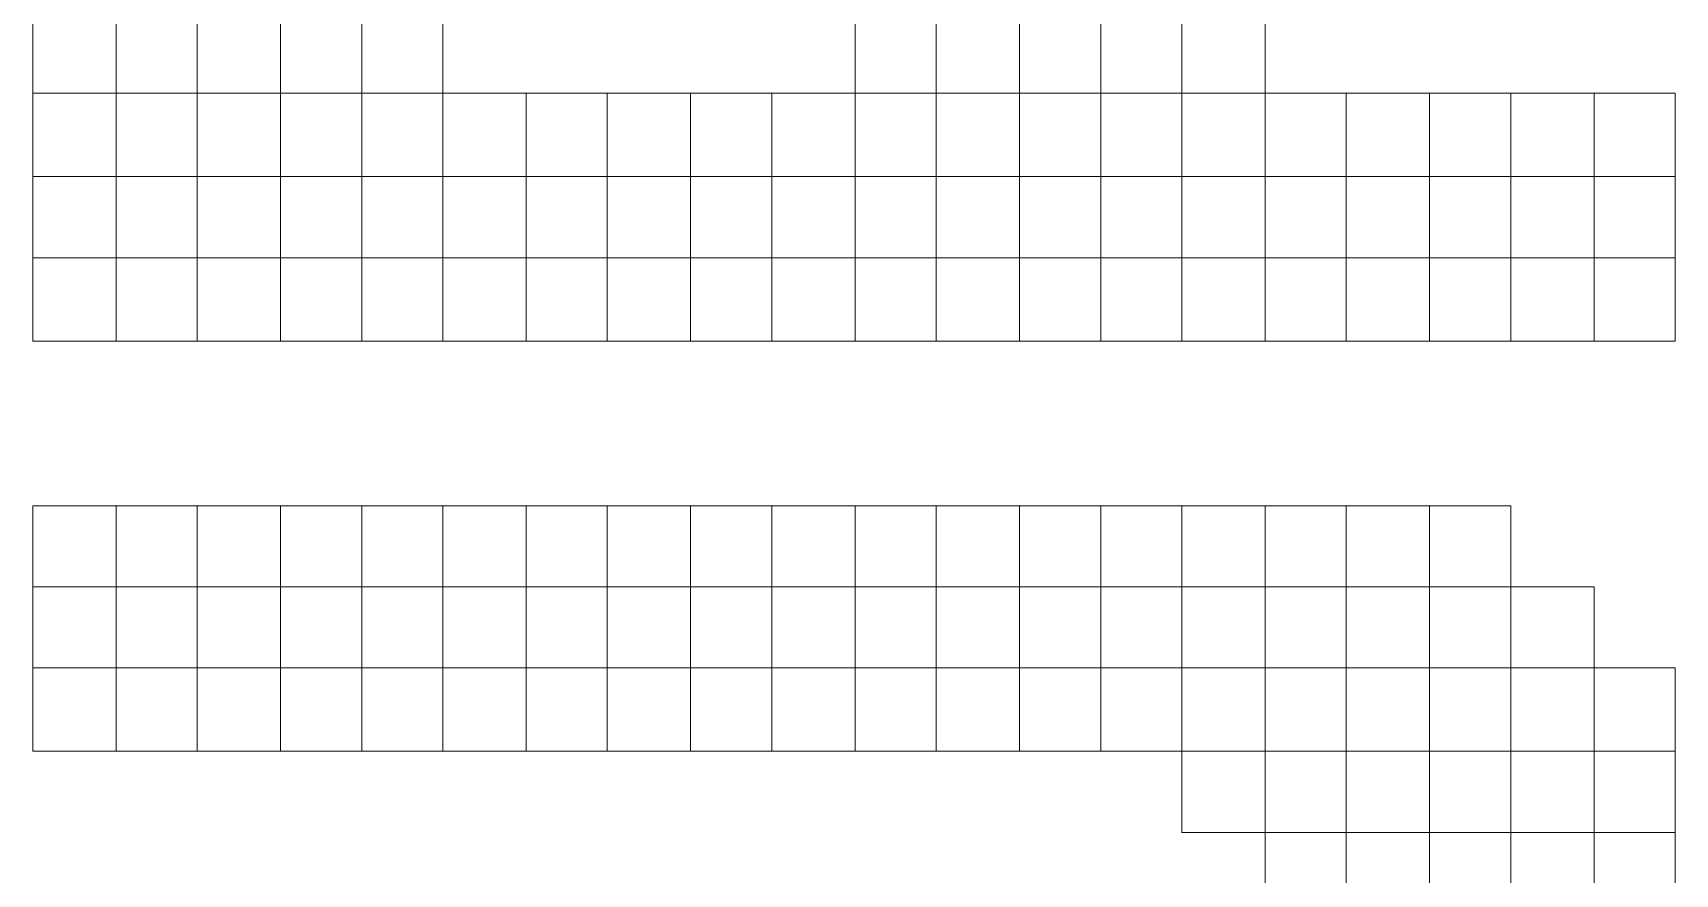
# Model space of a CAD drawing. Header units: millimetres. Extents: x -139 to 75, y -28 to 93.
# Drawn here: x -92.636 to -90.835, y 49.401 to 50.323 of the extents above; entities that cross this region are included whole.
import ezdxf

# ---------------------------------------------------------------- set-up
doc = ezdxf.new("R2010")
doc.units = ezdxf.units.MM
doc.header["$MEASUREMENT"] = 0
doc.layers.add('Layer 1', color=7, linetype='Continuous')

msp = doc.modelspace()

# ---------------------------------------------------------------- linework, layer by layer
at = {"layer": 'Layer 1', "color": 136, "lineweight": 0}
for points in [[(-92.6363, 50.257), (-92.6363, 50.257), (-92.6363, 50.3459), (-92.6363, 50.3459), (-92.6363, 50.3459), (-92.6363, 50.3459), (-92.5449, 50.3459), (-92.5449, 50.3459), (-92.5449, 50.3459), (-92.5449, 50.3459), (-92.5449, 50.257), (-92.5449, 50.257), (-92.5449, 50.257), (-92.5449, 50.257), (-92.6363, 50.257), (-92.6363, 50.257)], [(-92.5449, 50.257), (-92.5449, 50.257), (-92.5449, 50.3459), (-92.5449, 50.3459), (-92.5449, 50.3459), (-92.5449, 50.3459), (-92.456, 50.3459), (-92.456, 50.3459), (-92.456, 50.3459), (-92.456, 50.3459), (-92.456, 50.257), (-92.456, 50.257), (-92.456, 50.257), (-92.456, 50.257), (-92.5449, 50.257), (-92.5449, 50.257)], [(-92.456, 50.257), (-92.456, 50.257), (-92.456, 50.3459), (-92.456, 50.3459), (-92.456, 50.3459), (-92.456, 50.3459), (-92.3646, 50.3459), (-92.3646, 50.3459), (-92.3646, 50.3459), (-92.3646, 50.3459), (-92.3646, 50.257), (-92.3646, 50.257), (-92.3646, 50.257), (-92.3646, 50.257), (-92.456, 50.257), (-92.456, 50.257)], [(-92.3646, 50.257), (-92.3646, 50.257), (-92.3646, 50.3459), (-92.3646, 50.3459), (-92.3646, 50.3459), (-92.3646, 50.3459), (-92.2757, 50.3459), (-92.2757, 50.3459), (-92.2757, 50.3459), (-92.2757, 50.3459), (-92.2757, 50.257), (-92.2757, 50.257), (-92.2757, 50.257), (-92.2757, 50.257), (-92.3646, 50.257), (-92.3646, 50.257)], [(-92.2757, 50.257), (-92.2757, 50.257), (-92.2757, 50.3459), (-92.2757, 50.3459), (-92.2757, 50.3459), (-92.2757, 50.3459), (-92.1868, 50.3459), (-92.1868, 50.3459), (-92.1868, 50.3459), (-92.1868, 50.3459), (-92.1868, 50.257), (-92.1868, 50.257), (-92.1868, 50.257), (-92.1868, 50.257), (-92.2757, 50.257), (-92.2757, 50.257)], [(-91.7346, 50.257), (-91.7346, 50.257), (-91.7346, 50.3459), (-91.7346, 50.3459), (-91.7346, 50.3459), (-91.7346, 50.3459), (-91.6457, 50.3459), (-91.6457, 50.3459), (-91.6457, 50.3459), (-91.6457, 50.3459), (-91.6457, 50.257), (-91.6457, 50.257), (-91.6457, 50.257), (-91.6457, 50.257), (-91.7346, 50.257), (-91.7346, 50.257)], [(-91.6457, 50.257), (-91.6457, 50.257), (-91.6457, 50.3459), (-91.6457, 50.3459), (-91.6457, 50.3459), (-91.6457, 50.3459), (-91.5543, 50.3459), (-91.5543, 50.3459), (-91.5543, 50.3459), (-91.5543, 50.3459), (-91.5543, 50.257), (-91.5543, 50.257), (-91.5543, 50.257), (-91.5543, 50.257), (-91.6457, 50.257), (-91.6457, 50.257)], [(-91.5543, 50.257), (-91.5543, 50.257), (-91.5543, 50.3459), (-91.5543, 50.3459), (-91.5543, 50.3459), (-91.5543, 50.3459), (-91.4654, 50.3459), (-91.4654, 50.3459), (-91.4654, 50.3459), (-91.4654, 50.3459), (-91.4654, 50.257), (-91.4654, 50.257), (-91.4654, 50.257), (-91.4654, 50.257), (-91.5543, 50.257), (-91.5543, 50.257)], [(-91.4654, 50.257), (-91.4654, 50.257), (-91.4654, 50.3459), (-91.4654, 50.3459), (-91.4654, 50.3459), (-91.4654, 50.3459), (-91.3765, 50.3459), (-91.3765, 50.3459), (-91.3765, 50.3459), (-91.3765, 50.3459), (-91.3765, 50.257), (-91.3765, 50.257), (-91.3765, 50.257), (-91.3765, 50.257), (-91.4654, 50.257), (-91.4654, 50.257)], [(-91.3765, 50.257), (-91.3765, 50.257), (-91.3765, 50.3459), (-91.3765, 50.3459), (-91.3765, 50.3459), (-91.3765, 50.3459), (-91.2851, 50.3459), (-91.2851, 50.3459), (-91.2851, 50.3459), (-91.2851, 50.3459), (-91.2851, 50.257), (-91.2851, 50.257), (-91.2851, 50.257), (-91.2851, 50.257), (-91.3765, 50.257), (-91.3765, 50.257)], [(-92.6363, 50.1655), (-92.6363, 50.1655), (-92.6363, 50.257), (-92.6363, 50.257), (-92.6363, 50.257), (-92.6363, 50.257), (-92.5449, 50.257), (-92.5449, 50.257), (-92.5449, 50.257), (-92.5449, 50.257), (-92.5449, 50.1655), (-92.5449, 50.1655), (-92.5449, 50.1655), (-92.5449, 50.1655), (-92.6363, 50.1655), (-92.6363, 50.1655)], [(-92.5449, 50.1655), (-92.5449, 50.1655), (-92.5449, 50.257), (-92.5449, 50.257), (-92.5449, 50.257), (-92.5449, 50.257), (-92.456, 50.257), (-92.456, 50.257), (-92.456, 50.257), (-92.456, 50.257), (-92.456, 50.1655), (-92.456, 50.1655), (-92.456, 50.1655), (-92.456, 50.1655), (-92.5449, 50.1655), (-92.5449, 50.1655)], [(-92.456, 50.1655), (-92.456, 50.1655), (-92.456, 50.257), (-92.456, 50.257), (-92.456, 50.257), (-92.456, 50.257), (-92.3646, 50.257), (-92.3646, 50.257), (-92.3646, 50.257), (-92.3646, 50.257), (-92.3646, 50.1655), (-92.3646, 50.1655), (-92.3646, 50.1655), (-92.3646, 50.1655), (-92.456, 50.1655), (-92.456, 50.1655)], [(-92.3646, 50.1655), (-92.3646, 50.1655), (-92.3646, 50.257), (-92.3646, 50.257), (-92.3646, 50.257), (-92.3646, 50.257), (-92.2757, 50.257), (-92.2757, 50.257), (-92.2757, 50.257), (-92.2757, 50.257), (-92.2757, 50.1655), (-92.2757, 50.1655), (-92.2757, 50.1655), (-92.2757, 50.1655), (-92.3646, 50.1655), (-92.3646, 50.1655)], [(-92.2757, 50.1655), (-92.2757, 50.1655), (-92.2757, 50.257), (-92.2757, 50.257), (-92.2757, 50.257), (-92.2757, 50.257), (-92.1868, 50.257), (-92.1868, 50.257), (-92.1868, 50.257), (-92.1868, 50.257), (-92.1868, 50.1655), (-92.1868, 50.1655), (-92.1868, 50.1655), (-92.1868, 50.1655), (-92.2757, 50.1655), (-92.2757, 50.1655)], [(-92.1868, 50.1655), (-92.1868, 50.1655), (-92.1868, 50.257), (-92.1868, 50.257), (-92.1868, 50.257), (-92.1868, 50.257), (-92.0953, 50.257), (-92.0953, 50.257), (-92.0953, 50.257), (-92.0953, 50.257), (-92.0953, 50.1655), (-92.0953, 50.1655), (-92.0953, 50.1655), (-92.0953, 50.1655), (-92.1868, 50.1655), (-92.1868, 50.1655)], [(-92.0953, 50.1655), (-92.0953, 50.1655), (-92.0953, 50.257), (-92.0953, 50.257), (-92.0953, 50.257), (-92.0953, 50.257), (-92.0064, 50.257), (-92.0064, 50.257), (-92.0064, 50.257), (-92.0064, 50.257), (-92.0064, 50.1655), (-92.0064, 50.1655), (-92.0064, 50.1655), (-92.0064, 50.1655), (-92.0953, 50.1655), (-92.0953, 50.1655)], [(-92.0064, 50.1655), (-92.0064, 50.1655), (-92.0064, 50.257), (-92.0064, 50.257), (-92.0064, 50.257), (-92.0064, 50.257), (-91.915, 50.257), (-91.915, 50.257), (-91.915, 50.257), (-91.915, 50.257), (-91.915, 50.1655), (-91.915, 50.1655), (-91.915, 50.1655), (-91.915, 50.1655), (-92.0064, 50.1655), (-92.0064, 50.1655)], [(-91.915, 50.1655), (-91.915, 50.1655), (-91.915, 50.257), (-91.915, 50.257), (-91.915, 50.257), (-91.915, 50.257), (-91.8261, 50.257), (-91.8261, 50.257), (-91.8261, 50.257), (-91.8261, 50.257), (-91.8261, 50.1655), (-91.8261, 50.1655), (-91.8261, 50.1655), (-91.8261, 50.1655), (-91.915, 50.1655), (-91.915, 50.1655)], [(-91.8261, 50.1655), (-91.8261, 50.1655), (-91.8261, 50.257), (-91.8261, 50.257), (-91.8261, 50.257), (-91.8261, 50.257), (-91.7346, 50.257), (-91.7346, 50.257), (-91.7346, 50.257), (-91.7346, 50.257), (-91.7346, 50.1655), (-91.7346, 50.1655), (-91.7346, 50.1655), (-91.7346, 50.1655), (-91.8261, 50.1655), (-91.8261, 50.1655)], [(-91.7346, 50.1655), (-91.7346, 50.1655), (-91.7346, 50.257), (-91.7346, 50.257), (-91.7346, 50.257), (-91.7346, 50.257), (-91.6457, 50.257), (-91.6457, 50.257), (-91.6457, 50.257), (-91.6457, 50.257), (-91.6457, 50.1655), (-91.6457, 50.1655), (-91.6457, 50.1655), (-91.6457, 50.1655), (-91.7346, 50.1655), (-91.7346, 50.1655)], [(-91.6457, 50.1655), (-91.6457, 50.1655), (-91.6457, 50.257), (-91.6457, 50.257), (-91.6457, 50.257), (-91.6457, 50.257), (-91.5543, 50.257), (-91.5543, 50.257), (-91.5543, 50.257), (-91.5543, 50.257), (-91.5543, 50.1655), (-91.5543, 50.1655), (-91.5543, 50.1655), (-91.5543, 50.1655), (-91.6457, 50.1655), (-91.6457, 50.1655)], [(-91.5543, 50.1655), (-91.5543, 50.1655), (-91.5543, 50.257), (-91.5543, 50.257), (-91.5543, 50.257), (-91.5543, 50.257), (-91.4654, 50.257), (-91.4654, 50.257), (-91.4654, 50.257), (-91.4654, 50.257), (-91.4654, 50.1655), (-91.4654, 50.1655), (-91.4654, 50.1655), (-91.4654, 50.1655), (-91.5543, 50.1655), (-91.5543, 50.1655)], [(-91.4654, 50.1655), (-91.4654, 50.1655), (-91.4654, 50.257), (-91.4654, 50.257), (-91.4654, 50.257), (-91.4654, 50.257), (-91.3765, 50.257), (-91.3765, 50.257), (-91.3765, 50.257), (-91.3765, 50.257), (-91.3765, 50.1655), (-91.3765, 50.1655), (-91.3765, 50.1655), (-91.3765, 50.1655), (-91.4654, 50.1655), (-91.4654, 50.1655)], [(-91.3765, 50.1655), (-91.3765, 50.1655), (-91.3765, 50.257), (-91.3765, 50.257), (-91.3765, 50.257), (-91.3765, 50.257), (-91.2851, 50.257), (-91.2851, 50.257), (-91.2851, 50.257), (-91.2851, 50.257), (-91.2851, 50.1655), (-91.2851, 50.1655), (-91.2851, 50.1655), (-91.2851, 50.1655), (-91.3765, 50.1655), (-91.3765, 50.1655)], [(-91.2851, 50.1655), (-91.2851, 50.1655), (-91.2851, 50.257), (-91.2851, 50.257), (-91.2851, 50.257), (-91.2851, 50.257), (-91.1962, 50.257), (-91.1962, 50.257), (-91.1962, 50.257), (-91.1962, 50.257), (-91.1962, 50.1655), (-91.1962, 50.1655), (-91.1962, 50.1655), (-91.1962, 50.1655), (-91.2851, 50.1655), (-91.2851, 50.1655)], [(-91.1962, 50.1655), (-91.1962, 50.1655), (-91.1962, 50.257), (-91.1962, 50.257), (-91.1962, 50.257), (-91.1962, 50.257), (-91.1047, 50.257), (-91.1047, 50.257), (-91.1047, 50.257), (-91.1047, 50.257), (-91.1047, 50.1655), (-91.1047, 50.1655), (-91.1047, 50.1655), (-91.1047, 50.1655), (-91.1962, 50.1655), (-91.1962, 50.1655)], [(-91.1047, 50.1655), (-91.1047, 50.1655), (-91.1047, 50.257), (-91.1047, 50.257), (-91.1047, 50.257), (-91.1047, 50.257), (-91.0158, 50.257), (-91.0158, 50.257), (-91.0158, 50.257), (-91.0158, 50.257), (-91.0158, 50.1655), (-91.0158, 50.1655), (-91.0158, 50.1655), (-91.0158, 50.1655), (-91.1047, 50.1655), (-91.1047, 50.1655)], [(-91.0158, 50.1655), (-91.0158, 50.1655), (-91.0158, 50.257), (-91.0158, 50.257), (-91.0158, 50.257), (-91.0158, 50.257), (-90.9244, 50.257), (-90.9244, 50.257), (-90.9244, 50.257), (-90.9244, 50.257), (-90.9244, 50.1655), (-90.9244, 50.1655), (-90.9244, 50.1655), (-90.9244, 50.1655), (-91.0158, 50.1655), (-91.0158, 50.1655)], [(-90.9244, 50.1655), (-90.9244, 50.1655), (-90.9244, 50.257), (-90.9244, 50.257), (-90.9244, 50.257), (-90.9244, 50.257), (-90.8355, 50.257), (-90.8355, 50.257), (-90.8355, 50.257), (-90.8355, 50.257), (-90.8355, 50.1655), (-90.8355, 50.1655), (-90.8355, 50.1655), (-90.8355, 50.1655), (-90.9244, 50.1655), (-90.9244, 50.1655)], [(-92.6363, 50.0766), (-92.6363, 50.0766), (-92.6363, 50.1655), (-92.6363, 50.1655), (-92.6363, 50.1655), (-92.6363, 50.1655), (-92.5449, 50.1655), (-92.5449, 50.1655), (-92.5449, 50.1655), (-92.5449, 50.1655), (-92.5449, 50.0766), (-92.5449, 50.0766), (-92.5449, 50.0766), (-92.5449, 50.0766), (-92.6363, 50.0766), (-92.6363, 50.0766)], [(-92.5449, 50.0766), (-92.5449, 50.0766), (-92.5449, 50.1655), (-92.5449, 50.1655), (-92.5449, 50.1655), (-92.5449, 50.1655), (-92.456, 50.1655), (-92.456, 50.1655), (-92.456, 50.1655), (-92.456, 50.1655), (-92.456, 50.0766), (-92.456, 50.0766), (-92.456, 50.0766), (-92.456, 50.0766), (-92.5449, 50.0766), (-92.5449, 50.0766)], [(-92.456, 50.0766), (-92.456, 50.0766), (-92.456, 50.1655), (-92.456, 50.1655), (-92.456, 50.1655), (-92.456, 50.1655), (-92.3646, 50.1655), (-92.3646, 50.1655), (-92.3646, 50.1655), (-92.3646, 50.1655), (-92.3646, 50.0766), (-92.3646, 50.0766), (-92.3646, 50.0766), (-92.3646, 50.0766), (-92.456, 50.0766), (-92.456, 50.0766)], [(-92.3646, 50.0766), (-92.3646, 50.0766), (-92.3646, 50.1655), (-92.3646, 50.1655), (-92.3646, 50.1655), (-92.3646, 50.1655), (-92.2757, 50.1655), (-92.2757, 50.1655), (-92.2757, 50.1655), (-92.2757, 50.1655), (-92.2757, 50.0766), (-92.2757, 50.0766), (-92.2757, 50.0766), (-92.2757, 50.0766), (-92.3646, 50.0766), (-92.3646, 50.0766)], [(-92.2757, 50.0766), (-92.2757, 50.0766), (-92.2757, 50.1655), (-92.2757, 50.1655), (-92.2757, 50.1655), (-92.2757, 50.1655), (-92.1868, 50.1655), (-92.1868, 50.1655), (-92.1868, 50.1655), (-92.1868, 50.1655), (-92.1868, 50.0766), (-92.1868, 50.0766), (-92.1868, 50.0766), (-92.1868, 50.0766), (-92.2757, 50.0766), (-92.2757, 50.0766)], [(-92.1868, 50.0766), (-92.1868, 50.0766), (-92.1868, 50.1655), (-92.1868, 50.1655), (-92.1868, 50.1655), (-92.1868, 50.1655), (-92.0953, 50.1655), (-92.0953, 50.1655), (-92.0953, 50.1655), (-92.0953, 50.1655), (-92.0953, 50.0766), (-92.0953, 50.0766), (-92.0953, 50.0766), (-92.0953, 50.0766), (-92.1868, 50.0766), (-92.1868, 50.0766)], [(-92.0953, 50.0766), (-92.0953, 50.0766), (-92.0953, 50.1655), (-92.0953, 50.1655), (-92.0953, 50.1655), (-92.0953, 50.1655), (-92.0064, 50.1655), (-92.0064, 50.1655), (-92.0064, 50.1655), (-92.0064, 50.1655), (-92.0064, 50.0766), (-92.0064, 50.0766), (-92.0064, 50.0766), (-92.0064, 50.0766), (-92.0953, 50.0766), (-92.0953, 50.0766)], [(-92.0064, 50.0766), (-92.0064, 50.0766), (-92.0064, 50.1655), (-92.0064, 50.1655), (-92.0064, 50.1655), (-92.0064, 50.1655), (-91.915, 50.1655), (-91.915, 50.1655), (-91.915, 50.1655), (-91.915, 50.1655), (-91.915, 50.0766), (-91.915, 50.0766), (-91.915, 50.0766), (-91.915, 50.0766), (-92.0064, 50.0766), (-92.0064, 50.0766)], [(-91.915, 50.0766), (-91.915, 50.0766), (-91.915, 50.1655), (-91.915, 50.1655), (-91.915, 50.1655), (-91.915, 50.1655), (-91.8261, 50.1655), (-91.8261, 50.1655), (-91.8261, 50.1655), (-91.8261, 50.1655), (-91.8261, 50.0766), (-91.8261, 50.0766), (-91.8261, 50.0766), (-91.8261, 50.0766), (-91.915, 50.0766), (-91.915, 50.0766)], [(-91.8261, 50.0766), (-91.8261, 50.0766), (-91.8261, 50.1655), (-91.8261, 50.1655), (-91.8261, 50.1655), (-91.8261, 50.1655), (-91.7346, 50.1655), (-91.7346, 50.1655), (-91.7346, 50.1655), (-91.7346, 50.1655), (-91.7346, 50.0766), (-91.7346, 50.0766), (-91.7346, 50.0766), (-91.7346, 50.0766), (-91.8261, 50.0766), (-91.8261, 50.0766)], [(-91.7346, 50.0766), (-91.7346, 50.0766), (-91.7346, 50.1655), (-91.7346, 50.1655), (-91.7346, 50.1655), (-91.7346, 50.1655), (-91.6457, 50.1655), (-91.6457, 50.1655), (-91.6457, 50.1655), (-91.6457, 50.1655), (-91.6457, 50.0766), (-91.6457, 50.0766), (-91.6457, 50.0766), (-91.6457, 50.0766), (-91.7346, 50.0766), (-91.7346, 50.0766)], [(-91.6457, 50.0766), (-91.6457, 50.0766), (-91.6457, 50.1655), (-91.6457, 50.1655), (-91.6457, 50.1655), (-91.6457, 50.1655), (-91.5543, 50.1655), (-91.5543, 50.1655), (-91.5543, 50.1655), (-91.5543, 50.1655), (-91.5543, 50.0766), (-91.5543, 50.0766), (-91.5543, 50.0766), (-91.5543, 50.0766), (-91.6457, 50.0766), (-91.6457, 50.0766)], [(-91.5543, 50.0766), (-91.5543, 50.0766), (-91.5543, 50.1655), (-91.5543, 50.1655), (-91.5543, 50.1655), (-91.5543, 50.1655), (-91.4654, 50.1655), (-91.4654, 50.1655), (-91.4654, 50.1655), (-91.4654, 50.1655), (-91.4654, 50.0766), (-91.4654, 50.0766), (-91.4654, 50.0766), (-91.4654, 50.0766), (-91.5543, 50.0766), (-91.5543, 50.0766)], [(-91.4654, 50.0766), (-91.4654, 50.0766), (-91.4654, 50.1655), (-91.4654, 50.1655), (-91.4654, 50.1655), (-91.4654, 50.1655), (-91.3765, 50.1655), (-91.3765, 50.1655), (-91.3765, 50.1655), (-91.3765, 50.1655), (-91.3765, 50.0766), (-91.3765, 50.0766), (-91.3765, 50.0766), (-91.3765, 50.0766), (-91.4654, 50.0766), (-91.4654, 50.0766)], [(-91.3765, 50.0766), (-91.3765, 50.0766), (-91.3765, 50.1655), (-91.3765, 50.1655), (-91.3765, 50.1655), (-91.3765, 50.1655), (-91.2851, 50.1655), (-91.2851, 50.1655), (-91.2851, 50.1655), (-91.2851, 50.1655), (-91.2851, 50.0766), (-91.2851, 50.0766), (-91.2851, 50.0766), (-91.2851, 50.0766), (-91.3765, 50.0766), (-91.3765, 50.0766)], [(-91.2851, 50.0766), (-91.2851, 50.0766), (-91.2851, 50.1655), (-91.2851, 50.1655), (-91.2851, 50.1655), (-91.2851, 50.1655), (-91.1962, 50.1655), (-91.1962, 50.1655), (-91.1962, 50.1655), (-91.1962, 50.1655), (-91.1962, 50.0766), (-91.1962, 50.0766), (-91.1962, 50.0766), (-91.1962, 50.0766), (-91.2851, 50.0766), (-91.2851, 50.0766)], [(-91.1962, 50.0766), (-91.1962, 50.0766), (-91.1962, 50.1655), (-91.1962, 50.1655), (-91.1962, 50.1655), (-91.1962, 50.1655), (-91.1047, 50.1655), (-91.1047, 50.1655), (-91.1047, 50.1655), (-91.1047, 50.1655), (-91.1047, 50.0766), (-91.1047, 50.0766), (-91.1047, 50.0766), (-91.1047, 50.0766), (-91.1962, 50.0766), (-91.1962, 50.0766)], [(-91.1047, 50.0766), (-91.1047, 50.0766), (-91.1047, 50.1655), (-91.1047, 50.1655), (-91.1047, 50.1655), (-91.1047, 50.1655), (-91.0158, 50.1655), (-91.0158, 50.1655), (-91.0158, 50.1655), (-91.0158, 50.1655), (-91.0158, 50.0766), (-91.0158, 50.0766), (-91.0158, 50.0766), (-91.0158, 50.0766), (-91.1047, 50.0766), (-91.1047, 50.0766)], [(-91.0158, 50.0766), (-91.0158, 50.0766), (-91.0158, 50.1655), (-91.0158, 50.1655), (-91.0158, 50.1655), (-91.0158, 50.1655), (-90.9244, 50.1655), (-90.9244, 50.1655), (-90.9244, 50.1655), (-90.9244, 50.1655), (-90.9244, 50.0766), (-90.9244, 50.0766), (-90.9244, 50.0766), (-90.9244, 50.0766), (-91.0158, 50.0766), (-91.0158, 50.0766)], [(-90.9244, 50.0766), (-90.9244, 50.0766), (-90.9244, 50.1655), (-90.9244, 50.1655), (-90.9244, 50.1655), (-90.9244, 50.1655), (-90.8355, 50.1655), (-90.8355, 50.1655), (-90.8355, 50.1655), (-90.8355, 50.1655), (-90.8355, 50.0766), (-90.8355, 50.0766), (-90.8355, 50.0766), (-90.8355, 50.0766), (-90.9244, 50.0766), (-90.9244, 50.0766)], [(-92.6363, 49.9852), (-92.6363, 49.9852), (-92.6363, 50.0766), (-92.6363, 50.0766), (-92.6363, 50.0766), (-92.6363, 50.0766), (-92.5449, 50.0766), (-92.5449, 50.0766), (-92.5449, 50.0766), (-92.5449, 50.0766), (-92.5449, 49.9852), (-92.5449, 49.9852), (-92.5449, 49.9852), (-92.5449, 49.9852), (-92.6363, 49.9852), (-92.6363, 49.9852)], [(-92.5449, 49.9852), (-92.5449, 49.9852), (-92.5449, 50.0766), (-92.5449, 50.0766), (-92.5449, 50.0766), (-92.5449, 50.0766), (-92.456, 50.0766), (-92.456, 50.0766), (-92.456, 50.0766), (-92.456, 50.0766), (-92.456, 49.9852), (-92.456, 49.9852), (-92.456, 49.9852), (-92.456, 49.9852), (-92.5449, 49.9852), (-92.5449, 49.9852)], [(-92.456, 49.9852), (-92.456, 49.9852), (-92.456, 50.0766), (-92.456, 50.0766), (-92.456, 50.0766), (-92.456, 50.0766), (-92.3646, 50.0766), (-92.3646, 50.0766), (-92.3646, 50.0766), (-92.3646, 50.0766), (-92.3646, 49.9852), (-92.3646, 49.9852), (-92.3646, 49.9852), (-92.3646, 49.9852), (-92.456, 49.9852), (-92.456, 49.9852)], [(-92.3646, 49.9852), (-92.3646, 49.9852), (-92.3646, 50.0766), (-92.3646, 50.0766), (-92.3646, 50.0766), (-92.3646, 50.0766), (-92.2757, 50.0766), (-92.2757, 50.0766), (-92.2757, 50.0766), (-92.2757, 50.0766), (-92.2757, 49.9852), (-92.2757, 49.9852), (-92.2757, 49.9852), (-92.2757, 49.9852), (-92.3646, 49.9852), (-92.3646, 49.9852)], [(-92.2757, 49.9852), (-92.2757, 49.9852), (-92.2757, 50.0766), (-92.2757, 50.0766), (-92.2757, 50.0766), (-92.2757, 50.0766), (-92.1868, 50.0766), (-92.1868, 50.0766), (-92.1868, 50.0766), (-92.1868, 50.0766), (-92.1868, 49.9852), (-92.1868, 49.9852), (-92.1868, 49.9852), (-92.1868, 49.9852), (-92.2757, 49.9852), (-92.2757, 49.9852)], [(-92.1868, 49.9852), (-92.1868, 49.9852), (-92.1868, 50.0766), (-92.1868, 50.0766), (-92.1868, 50.0766), (-92.1868, 50.0766), (-92.0953, 50.0766), (-92.0953, 50.0766), (-92.0953, 50.0766), (-92.0953, 50.0766), (-92.0953, 49.9852), (-92.0953, 49.9852), (-92.0953, 49.9852), (-92.0953, 49.9852), (-92.1868, 49.9852), (-92.1868, 49.9852)], [(-92.0953, 49.9852), (-92.0953, 49.9852), (-92.0953, 50.0766), (-92.0953, 50.0766), (-92.0953, 50.0766), (-92.0953, 50.0766), (-92.0064, 50.0766), (-92.0064, 50.0766), (-92.0064, 50.0766), (-92.0064, 50.0766), (-92.0064, 49.9852), (-92.0064, 49.9852), (-92.0064, 49.9852), (-92.0064, 49.9852), (-92.0953, 49.9852), (-92.0953, 49.9852)], [(-92.0064, 49.9852), (-92.0064, 49.9852), (-92.0064, 50.0766), (-92.0064, 50.0766), (-92.0064, 50.0766), (-92.0064, 50.0766), (-91.915, 50.0766), (-91.915, 50.0766), (-91.915, 50.0766), (-91.915, 50.0766), (-91.915, 49.9852), (-91.915, 49.9852), (-91.915, 49.9852), (-91.915, 49.9852), (-92.0064, 49.9852), (-92.0064, 49.9852)], [(-91.915, 49.9852), (-91.915, 49.9852), (-91.915, 50.0766), (-91.915, 50.0766), (-91.915, 50.0766), (-91.915, 50.0766), (-91.8261, 50.0766), (-91.8261, 50.0766), (-91.8261, 50.0766), (-91.8261, 50.0766), (-91.8261, 49.9852), (-91.8261, 49.9852), (-91.8261, 49.9852), (-91.8261, 49.9852), (-91.915, 49.9852), (-91.915, 49.9852)], [(-91.8261, 49.9852), (-91.8261, 49.9852), (-91.8261, 50.0766), (-91.8261, 50.0766), (-91.8261, 50.0766), (-91.8261, 50.0766), (-91.7346, 50.0766), (-91.7346, 50.0766), (-91.7346, 50.0766), (-91.7346, 50.0766), (-91.7346, 49.9852), (-91.7346, 49.9852), (-91.7346, 49.9852), (-91.7346, 49.9852), (-91.8261, 49.9852), (-91.8261, 49.9852)], [(-91.7346, 49.9852), (-91.7346, 49.9852), (-91.7346, 50.0766), (-91.7346, 50.0766), (-91.7346, 50.0766), (-91.7346, 50.0766), (-91.6457, 50.0766), (-91.6457, 50.0766), (-91.6457, 50.0766), (-91.6457, 50.0766), (-91.6457, 49.9852), (-91.6457, 49.9852), (-91.6457, 49.9852), (-91.6457, 49.9852), (-91.7346, 49.9852), (-91.7346, 49.9852)], [(-91.6457, 49.9852), (-91.6457, 49.9852), (-91.6457, 50.0766), (-91.6457, 50.0766), (-91.6457, 50.0766), (-91.6457, 50.0766), (-91.5543, 50.0766), (-91.5543, 50.0766), (-91.5543, 50.0766), (-91.5543, 50.0766), (-91.5543, 49.9852), (-91.5543, 49.9852), (-91.5543, 49.9852), (-91.5543, 49.9852), (-91.6457, 49.9852), (-91.6457, 49.9852)], [(-91.5543, 49.9852), (-91.5543, 49.9852), (-91.5543, 50.0766), (-91.5543, 50.0766), (-91.5543, 50.0766), (-91.5543, 50.0766), (-91.4654, 50.0766), (-91.4654, 50.0766), (-91.4654, 50.0766), (-91.4654, 50.0766), (-91.4654, 49.9852), (-91.4654, 49.9852), (-91.4654, 49.9852), (-91.4654, 49.9852), (-91.5543, 49.9852), (-91.5543, 49.9852)], [(-91.4654, 49.9852), (-91.4654, 49.9852), (-91.4654, 50.0766), (-91.4654, 50.0766), (-91.4654, 50.0766), (-91.4654, 50.0766), (-91.3765, 50.0766), (-91.3765, 50.0766), (-91.3765, 50.0766), (-91.3765, 50.0766), (-91.3765, 49.9852), (-91.3765, 49.9852), (-91.3765, 49.9852), (-91.3765, 49.9852), (-91.4654, 49.9852), (-91.4654, 49.9852)], [(-91.3765, 49.9852), (-91.3765, 49.9852), (-91.3765, 50.0766), (-91.3765, 50.0766), (-91.3765, 50.0766), (-91.3765, 50.0766), (-91.2851, 50.0766), (-91.2851, 50.0766), (-91.2851, 50.0766), (-91.2851, 50.0766), (-91.2851, 49.9852), (-91.2851, 49.9852), (-91.2851, 49.9852), (-91.2851, 49.9852), (-91.3765, 49.9852), (-91.3765, 49.9852)], [(-91.2851, 49.9852), (-91.2851, 49.9852), (-91.2851, 50.0766), (-91.2851, 50.0766), (-91.2851, 50.0766), (-91.2851, 50.0766), (-91.1962, 50.0766), (-91.1962, 50.0766), (-91.1962, 50.0766), (-91.1962, 50.0766), (-91.1962, 49.9852), (-91.1962, 49.9852), (-91.1962, 49.9852), (-91.1962, 49.9852), (-91.2851, 49.9852), (-91.2851, 49.9852)], [(-91.1962, 49.9852), (-91.1962, 49.9852), (-91.1962, 50.0766), (-91.1962, 50.0766), (-91.1962, 50.0766), (-91.1962, 50.0766), (-91.1047, 50.0766), (-91.1047, 50.0766), (-91.1047, 50.0766), (-91.1047, 50.0766), (-91.1047, 49.9852), (-91.1047, 49.9852), (-91.1047, 49.9852), (-91.1047, 49.9852), (-91.1962, 49.9852), (-91.1962, 49.9852)], [(-91.1047, 49.9852), (-91.1047, 49.9852), (-91.1047, 50.0766), (-91.1047, 50.0766), (-91.1047, 50.0766), (-91.1047, 50.0766), (-91.0158, 50.0766), (-91.0158, 50.0766), (-91.0158, 50.0766), (-91.0158, 50.0766), (-91.0158, 49.9852), (-91.0158, 49.9852), (-91.0158, 49.9852), (-91.0158, 49.9852), (-91.1047, 49.9852), (-91.1047, 49.9852)], [(-91.0158, 49.9852), (-91.0158, 49.9852), (-91.0158, 50.0766), (-91.0158, 50.0766), (-91.0158, 50.0766), (-91.0158, 50.0766), (-90.9244, 50.0766), (-90.9244, 50.0766), (-90.9244, 50.0766), (-90.9244, 50.0766), (-90.9244, 49.9852), (-90.9244, 49.9852), (-90.9244, 49.9852), (-90.9244, 49.9852), (-91.0158, 49.9852), (-91.0158, 49.9852)], [(-90.9244, 49.9852), (-90.9244, 49.9852), (-90.9244, 50.0766), (-90.9244, 50.0766), (-90.9244, 50.0766), (-90.9244, 50.0766), (-90.8355, 50.0766), (-90.8355, 50.0766), (-90.8355, 50.0766), (-90.8355, 50.0766), (-90.8355, 49.9852), (-90.8355, 49.9852), (-90.8355, 49.9852), (-90.8355, 49.9852), (-90.9244, 49.9852), (-90.9244, 49.9852)], [(-92.6363, 49.7159), (-92.6363, 49.7159), (-92.6363, 49.8048), (-92.6363, 49.8048), (-92.6363, 49.8048), (-92.6363, 49.8048), (-92.5449, 49.8048), (-92.5449, 49.8048), (-92.5449, 49.8048), (-92.5449, 49.8048), (-92.5449, 49.7159), (-92.5449, 49.7159), (-92.5449, 49.7159), (-92.5449, 49.7159), (-92.6363, 49.7159), (-92.6363, 49.7159)], [(-92.5449, 49.7159), (-92.5449, 49.7159), (-92.5449, 49.8048), (-92.5449, 49.8048), (-92.5449, 49.8048), (-92.5449, 49.8048), (-92.456, 49.8048), (-92.456, 49.8048), (-92.456, 49.8048), (-92.456, 49.8048), (-92.456, 49.7159), (-92.456, 49.7159), (-92.456, 49.7159), (-92.456, 49.7159), (-92.5449, 49.7159), (-92.5449, 49.7159)], [(-92.456, 49.7159), (-92.456, 49.7159), (-92.456, 49.8048), (-92.456, 49.8048), (-92.456, 49.8048), (-92.456, 49.8048), (-92.3646, 49.8048), (-92.3646, 49.8048), (-92.3646, 49.8048), (-92.3646, 49.8048), (-92.3646, 49.7159), (-92.3646, 49.7159), (-92.3646, 49.7159), (-92.3646, 49.7159), (-92.456, 49.7159), (-92.456, 49.7159)], [(-92.3646, 49.7159), (-92.3646, 49.7159), (-92.3646, 49.8048), (-92.3646, 49.8048), (-92.3646, 49.8048), (-92.3646, 49.8048), (-92.2757, 49.8048), (-92.2757, 49.8048), (-92.2757, 49.8048), (-92.2757, 49.8048), (-92.2757, 49.7159), (-92.2757, 49.7159), (-92.2757, 49.7159), (-92.2757, 49.7159), (-92.3646, 49.7159), (-92.3646, 49.7159)], [(-92.2757, 49.7159), (-92.2757, 49.7159), (-92.2757, 49.8048), (-92.2757, 49.8048), (-92.2757, 49.8048), (-92.2757, 49.8048), (-92.1868, 49.8048), (-92.1868, 49.8048), (-92.1868, 49.8048), (-92.1868, 49.8048), (-92.1868, 49.7159), (-92.1868, 49.7159), (-92.1868, 49.7159), (-92.1868, 49.7159), (-92.2757, 49.7159), (-92.2757, 49.7159)], [(-92.1868, 49.7159), (-92.1868, 49.7159), (-92.1868, 49.8048), (-92.1868, 49.8048), (-92.1868, 49.8048), (-92.1868, 49.8048), (-92.0953, 49.8048), (-92.0953, 49.8048), (-92.0953, 49.8048), (-92.0953, 49.8048), (-92.0953, 49.7159), (-92.0953, 49.7159), (-92.0953, 49.7159), (-92.0953, 49.7159), (-92.1868, 49.7159), (-92.1868, 49.7159)], [(-92.0953, 49.7159), (-92.0953, 49.7159), (-92.0953, 49.8048), (-92.0953, 49.8048), (-92.0953, 49.8048), (-92.0953, 49.8048), (-92.0064, 49.8048), (-92.0064, 49.8048), (-92.0064, 49.8048), (-92.0064, 49.8048), (-92.0064, 49.7159), (-92.0064, 49.7159), (-92.0064, 49.7159), (-92.0064, 49.7159), (-92.0953, 49.7159), (-92.0953, 49.7159)], [(-92.0064, 49.7159), (-92.0064, 49.7159), (-92.0064, 49.8048), (-92.0064, 49.8048), (-92.0064, 49.8048), (-92.0064, 49.8048), (-91.915, 49.8048), (-91.915, 49.8048), (-91.915, 49.8048), (-91.915, 49.8048), (-91.915, 49.7159), (-91.915, 49.7159), (-91.915, 49.7159), (-91.915, 49.7159), (-92.0064, 49.7159), (-92.0064, 49.7159)], [(-91.915, 49.7159), (-91.915, 49.7159), (-91.915, 49.8048), (-91.915, 49.8048), (-91.915, 49.8048), (-91.915, 49.8048), (-91.8261, 49.8048), (-91.8261, 49.8048), (-91.8261, 49.8048), (-91.8261, 49.8048), (-91.8261, 49.7159), (-91.8261, 49.7159), (-91.8261, 49.7159), (-91.8261, 49.7159), (-91.915, 49.7159), (-91.915, 49.7159)], [(-91.8261, 49.7159), (-91.8261, 49.7159), (-91.8261, 49.8048), (-91.8261, 49.8048), (-91.8261, 49.8048), (-91.8261, 49.8048), (-91.7346, 49.8048), (-91.7346, 49.8048), (-91.7346, 49.8048), (-91.7346, 49.8048), (-91.7346, 49.7159), (-91.7346, 49.7159), (-91.7346, 49.7159), (-91.7346, 49.7159), (-91.8261, 49.7159), (-91.8261, 49.7159)], [(-91.7346, 49.7159), (-91.7346, 49.7159), (-91.7346, 49.8048), (-91.7346, 49.8048), (-91.7346, 49.8048), (-91.7346, 49.8048), (-91.6457, 49.8048), (-91.6457, 49.8048), (-91.6457, 49.8048), (-91.6457, 49.8048), (-91.6457, 49.7159), (-91.6457, 49.7159), (-91.6457, 49.7159), (-91.6457, 49.7159), (-91.7346, 49.7159), (-91.7346, 49.7159)], [(-91.6457, 49.7159), (-91.6457, 49.7159), (-91.6457, 49.8048), (-91.6457, 49.8048), (-91.6457, 49.8048), (-91.6457, 49.8048), (-91.5543, 49.8048), (-91.5543, 49.8048), (-91.5543, 49.8048), (-91.5543, 49.8048), (-91.5543, 49.7159), (-91.5543, 49.7159), (-91.5543, 49.7159), (-91.5543, 49.7159), (-91.6457, 49.7159), (-91.6457, 49.7159)], [(-91.5543, 49.7159), (-91.5543, 49.7159), (-91.5543, 49.8048), (-91.5543, 49.8048), (-91.5543, 49.8048), (-91.5543, 49.8048), (-91.4654, 49.8048), (-91.4654, 49.8048), (-91.4654, 49.8048), (-91.4654, 49.8048), (-91.4654, 49.7159), (-91.4654, 49.7159), (-91.4654, 49.7159), (-91.4654, 49.7159), (-91.5543, 49.7159), (-91.5543, 49.7159)], [(-91.4654, 49.7159), (-91.4654, 49.7159), (-91.4654, 49.8048), (-91.4654, 49.8048), (-91.4654, 49.8048), (-91.4654, 49.8048), (-91.3765, 49.8048), (-91.3765, 49.8048), (-91.3765, 49.8048), (-91.3765, 49.8048), (-91.3765, 49.7159), (-91.3765, 49.7159), (-91.3765, 49.7159), (-91.3765, 49.7159), (-91.4654, 49.7159), (-91.4654, 49.7159)], [(-91.3765, 49.7159), (-91.3765, 49.7159), (-91.3765, 49.8048), (-91.3765, 49.8048), (-91.3765, 49.8048), (-91.3765, 49.8048), (-91.2851, 49.8048), (-91.2851, 49.8048), (-91.2851, 49.8048), (-91.2851, 49.8048), (-91.2851, 49.7159), (-91.2851, 49.7159), (-91.2851, 49.7159), (-91.2851, 49.7159), (-91.3765, 49.7159), (-91.3765, 49.7159)], [(-91.2851, 49.7159), (-91.2851, 49.7159), (-91.2851, 49.8048), (-91.2851, 49.8048), (-91.2851, 49.8048), (-91.2851, 49.8048), (-91.1962, 49.8048), (-91.1962, 49.8048), (-91.1962, 49.8048), (-91.1962, 49.8048), (-91.1962, 49.7159), (-91.1962, 49.7159), (-91.1962, 49.7159), (-91.1962, 49.7159), (-91.2851, 49.7159), (-91.2851, 49.7159)], [(-91.1962, 49.7159), (-91.1962, 49.7159), (-91.1962, 49.8048), (-91.1962, 49.8048), (-91.1962, 49.8048), (-91.1962, 49.8048), (-91.1047, 49.8048), (-91.1047, 49.8048), (-91.1047, 49.8048), (-91.1047, 49.8048), (-91.1047, 49.7159), (-91.1047, 49.7159), (-91.1047, 49.7159), (-91.1047, 49.7159), (-91.1962, 49.7159), (-91.1962, 49.7159)], [(-91.1047, 49.7159), (-91.1047, 49.7159), (-91.1047, 49.8048), (-91.1047, 49.8048), (-91.1047, 49.8048), (-91.1047, 49.8048), (-91.0158, 49.8048), (-91.0158, 49.8048), (-91.0158, 49.8048), (-91.0158, 49.8048), (-91.0158, 49.7159), (-91.0158, 49.7159), (-91.0158, 49.7159), (-91.0158, 49.7159), (-91.1047, 49.7159), (-91.1047, 49.7159)], [(-92.6363, 49.627), (-92.6363, 49.627), (-92.6363, 49.7159), (-92.6363, 49.7159), (-92.6363, 49.7159), (-92.6363, 49.7159), (-92.5449, 49.7159), (-92.5449, 49.7159), (-92.5449, 49.7159), (-92.5449, 49.7159), (-92.5449, 49.627), (-92.5449, 49.627), (-92.5449, 49.627), (-92.5449, 49.627), (-92.6363, 49.627), (-92.6363, 49.627)], [(-92.5449, 49.627), (-92.5449, 49.627), (-92.5449, 49.7159), (-92.5449, 49.7159), (-92.5449, 49.7159), (-92.5449, 49.7159), (-92.456, 49.7159), (-92.456, 49.7159), (-92.456, 49.7159), (-92.456, 49.7159), (-92.456, 49.627), (-92.456, 49.627), (-92.456, 49.627), (-92.456, 49.627), (-92.5449, 49.627), (-92.5449, 49.627)], [(-92.456, 49.627), (-92.456, 49.627), (-92.456, 49.7159), (-92.456, 49.7159), (-92.456, 49.7159), (-92.456, 49.7159), (-92.3646, 49.7159), (-92.3646, 49.7159), (-92.3646, 49.7159), (-92.3646, 49.7159), (-92.3646, 49.627), (-92.3646, 49.627), (-92.3646, 49.627), (-92.3646, 49.627), (-92.456, 49.627), (-92.456, 49.627)], [(-92.3646, 49.627), (-92.3646, 49.627), (-92.3646, 49.7159), (-92.3646, 49.7159), (-92.3646, 49.7159), (-92.3646, 49.7159), (-92.2757, 49.7159), (-92.2757, 49.7159), (-92.2757, 49.7159), (-92.2757, 49.7159), (-92.2757, 49.627), (-92.2757, 49.627), (-92.2757, 49.627), (-92.2757, 49.627), (-92.3646, 49.627), (-92.3646, 49.627)], [(-92.2757, 49.627), (-92.2757, 49.627), (-92.2757, 49.7159), (-92.2757, 49.7159), (-92.2757, 49.7159), (-92.2757, 49.7159), (-92.1868, 49.7159), (-92.1868, 49.7159), (-92.1868, 49.7159), (-92.1868, 49.7159), (-92.1868, 49.627), (-92.1868, 49.627), (-92.1868, 49.627), (-92.1868, 49.627), (-92.2757, 49.627), (-92.2757, 49.627)], [(-92.1868, 49.627), (-92.1868, 49.627), (-92.1868, 49.7159), (-92.1868, 49.7159), (-92.1868, 49.7159), (-92.1868, 49.7159), (-92.0953, 49.7159), (-92.0953, 49.7159), (-92.0953, 49.7159), (-92.0953, 49.7159), (-92.0953, 49.627), (-92.0953, 49.627), (-92.0953, 49.627), (-92.0953, 49.627), (-92.1868, 49.627), (-92.1868, 49.627)], [(-92.0953, 49.627), (-92.0953, 49.627), (-92.0953, 49.7159), (-92.0953, 49.7159), (-92.0953, 49.7159), (-92.0953, 49.7159), (-92.0064, 49.7159), (-92.0064, 49.7159), (-92.0064, 49.7159), (-92.0064, 49.7159), (-92.0064, 49.627), (-92.0064, 49.627), (-92.0064, 49.627), (-92.0064, 49.627), (-92.0953, 49.627), (-92.0953, 49.627)], [(-92.0064, 49.627), (-92.0064, 49.627), (-92.0064, 49.7159), (-92.0064, 49.7159), (-92.0064, 49.7159), (-92.0064, 49.7159), (-91.915, 49.7159), (-91.915, 49.7159), (-91.915, 49.7159), (-91.915, 49.7159), (-91.915, 49.627), (-91.915, 49.627), (-91.915, 49.627), (-91.915, 49.627), (-92.0064, 49.627), (-92.0064, 49.627)], [(-91.915, 49.627), (-91.915, 49.627), (-91.915, 49.7159), (-91.915, 49.7159), (-91.915, 49.7159), (-91.915, 49.7159), (-91.8261, 49.7159), (-91.8261, 49.7159), (-91.8261, 49.7159), (-91.8261, 49.7159), (-91.8261, 49.627), (-91.8261, 49.627), (-91.8261, 49.627), (-91.8261, 49.627), (-91.915, 49.627), (-91.915, 49.627)], [(-91.8261, 49.627), (-91.8261, 49.627), (-91.8261, 49.7159), (-91.8261, 49.7159), (-91.8261, 49.7159), (-91.8261, 49.7159), (-91.7346, 49.7159), (-91.7346, 49.7159), (-91.7346, 49.7159), (-91.7346, 49.7159), (-91.7346, 49.627), (-91.7346, 49.627), (-91.7346, 49.627), (-91.7346, 49.627), (-91.8261, 49.627), (-91.8261, 49.627)], [(-91.7346, 49.627), (-91.7346, 49.627), (-91.7346, 49.7159), (-91.7346, 49.7159), (-91.7346, 49.7159), (-91.7346, 49.7159), (-91.6457, 49.7159), (-91.6457, 49.7159), (-91.6457, 49.7159), (-91.6457, 49.7159), (-91.6457, 49.627), (-91.6457, 49.627), (-91.6457, 49.627), (-91.6457, 49.627), (-91.7346, 49.627), (-91.7346, 49.627)], [(-91.6457, 49.627), (-91.6457, 49.627), (-91.6457, 49.7159), (-91.6457, 49.7159), (-91.6457, 49.7159), (-91.6457, 49.7159), (-91.5543, 49.7159), (-91.5543, 49.7159), (-91.5543, 49.7159), (-91.5543, 49.7159), (-91.5543, 49.627), (-91.5543, 49.627), (-91.5543, 49.627), (-91.5543, 49.627), (-91.6457, 49.627), (-91.6457, 49.627)], [(-91.5543, 49.627), (-91.5543, 49.627), (-91.5543, 49.7159), (-91.5543, 49.7159), (-91.5543, 49.7159), (-91.5543, 49.7159), (-91.4654, 49.7159), (-91.4654, 49.7159), (-91.4654, 49.7159), (-91.4654, 49.7159), (-91.4654, 49.627), (-91.4654, 49.627), (-91.4654, 49.627), (-91.4654, 49.627), (-91.5543, 49.627), (-91.5543, 49.627)], [(-91.4654, 49.627), (-91.4654, 49.627), (-91.4654, 49.7159), (-91.4654, 49.7159), (-91.4654, 49.7159), (-91.4654, 49.7159), (-91.3765, 49.7159), (-91.3765, 49.7159), (-91.3765, 49.7159), (-91.3765, 49.7159), (-91.3765, 49.627), (-91.3765, 49.627), (-91.3765, 49.627), (-91.3765, 49.627), (-91.4654, 49.627), (-91.4654, 49.627)], [(-91.3765, 49.627), (-91.3765, 49.627), (-91.3765, 49.7159), (-91.3765, 49.7159), (-91.3765, 49.7159), (-91.3765, 49.7159), (-91.2851, 49.7159), (-91.2851, 49.7159), (-91.2851, 49.7159), (-91.2851, 49.7159), (-91.2851, 49.627), (-91.2851, 49.627), (-91.2851, 49.627), (-91.2851, 49.627), (-91.3765, 49.627), (-91.3765, 49.627)], [(-91.2851, 49.627), (-91.2851, 49.627), (-91.2851, 49.7159), (-91.2851, 49.7159), (-91.2851, 49.7159), (-91.2851, 49.7159), (-91.1962, 49.7159), (-91.1962, 49.7159), (-91.1962, 49.7159), (-91.1962, 49.7159), (-91.1962, 49.627), (-91.1962, 49.627), (-91.1962, 49.627), (-91.1962, 49.627), (-91.2851, 49.627), (-91.2851, 49.627)], [(-91.1962, 49.627), (-91.1962, 49.627), (-91.1962, 49.7159), (-91.1962, 49.7159), (-91.1962, 49.7159), (-91.1962, 49.7159), (-91.1047, 49.7159), (-91.1047, 49.7159), (-91.1047, 49.7159), (-91.1047, 49.7159), (-91.1047, 49.627), (-91.1047, 49.627), (-91.1047, 49.627), (-91.1047, 49.627), (-91.1962, 49.627), (-91.1962, 49.627)], [(-91.1047, 49.627), (-91.1047, 49.627), (-91.1047, 49.7159), (-91.1047, 49.7159), (-91.1047, 49.7159), (-91.1047, 49.7159), (-91.0158, 49.7159), (-91.0158, 49.7159), (-91.0158, 49.7159), (-91.0158, 49.7159), (-91.0158, 49.627), (-91.0158, 49.627), (-91.0158, 49.627), (-91.0158, 49.627), (-91.1047, 49.627), (-91.1047, 49.627)], [(-91.0158, 49.627), (-91.0158, 49.627), (-91.0158, 49.7159), (-91.0158, 49.7159), (-91.0158, 49.7159), (-91.0158, 49.7159), (-90.9244, 49.7159), (-90.9244, 49.7159), (-90.9244, 49.7159), (-90.9244, 49.7159), (-90.9244, 49.627), (-90.9244, 49.627), (-90.9244, 49.627), (-90.9244, 49.627), (-91.0158, 49.627), (-91.0158, 49.627)], [(-92.6363, 49.5356), (-92.6363, 49.5356), (-92.6363, 49.627), (-92.6363, 49.627), (-92.6363, 49.627), (-92.6363, 49.627), (-92.5449, 49.627), (-92.5449, 49.627), (-92.5449, 49.627), (-92.5449, 49.627), (-92.5449, 49.5356), (-92.5449, 49.5356), (-92.5449, 49.5356), (-92.5449, 49.5356), (-92.6363, 49.5356), (-92.6363, 49.5356)], [(-92.5449, 49.5356), (-92.5449, 49.5356), (-92.5449, 49.627), (-92.5449, 49.627), (-92.5449, 49.627), (-92.5449, 49.627), (-92.456, 49.627), (-92.456, 49.627), (-92.456, 49.627), (-92.456, 49.627), (-92.456, 49.5356), (-92.456, 49.5356), (-92.456, 49.5356), (-92.456, 49.5356), (-92.5449, 49.5356), (-92.5449, 49.5356)], [(-92.456, 49.5356), (-92.456, 49.5356), (-92.456, 49.627), (-92.456, 49.627), (-92.456, 49.627), (-92.456, 49.627), (-92.3646, 49.627), (-92.3646, 49.627), (-92.3646, 49.627), (-92.3646, 49.627), (-92.3646, 49.5356), (-92.3646, 49.5356), (-92.3646, 49.5356), (-92.3646, 49.5356), (-92.456, 49.5356), (-92.456, 49.5356)], [(-92.3646, 49.5356), (-92.3646, 49.5356), (-92.3646, 49.627), (-92.3646, 49.627), (-92.3646, 49.627), (-92.3646, 49.627), (-92.2757, 49.627), (-92.2757, 49.627), (-92.2757, 49.627), (-92.2757, 49.627), (-92.2757, 49.5356), (-92.2757, 49.5356), (-92.2757, 49.5356), (-92.2757, 49.5356), (-92.3646, 49.5356), (-92.3646, 49.5356)], [(-92.2757, 49.5356), (-92.2757, 49.5356), (-92.2757, 49.627), (-92.2757, 49.627), (-92.2757, 49.627), (-92.2757, 49.627), (-92.1868, 49.627), (-92.1868, 49.627), (-92.1868, 49.627), (-92.1868, 49.627), (-92.1868, 49.5356), (-92.1868, 49.5356), (-92.1868, 49.5356), (-92.1868, 49.5356), (-92.2757, 49.5356), (-92.2757, 49.5356)], [(-92.1868, 49.5356), (-92.1868, 49.5356), (-92.1868, 49.627), (-92.1868, 49.627), (-92.1868, 49.627), (-92.1868, 49.627), (-92.0953, 49.627), (-92.0953, 49.627), (-92.0953, 49.627), (-92.0953, 49.627), (-92.0953, 49.5356), (-92.0953, 49.5356), (-92.0953, 49.5356), (-92.0953, 49.5356), (-92.1868, 49.5356), (-92.1868, 49.5356)], [(-92.0953, 49.5356), (-92.0953, 49.5356), (-92.0953, 49.627), (-92.0953, 49.627), (-92.0953, 49.627), (-92.0953, 49.627), (-92.0064, 49.627), (-92.0064, 49.627), (-92.0064, 49.627), (-92.0064, 49.627), (-92.0064, 49.5356), (-92.0064, 49.5356), (-92.0064, 49.5356), (-92.0064, 49.5356), (-92.0953, 49.5356), (-92.0953, 49.5356)], [(-92.0064, 49.5356), (-92.0064, 49.5356), (-92.0064, 49.627), (-92.0064, 49.627), (-92.0064, 49.627), (-92.0064, 49.627), (-91.915, 49.627), (-91.915, 49.627), (-91.915, 49.627), (-91.915, 49.627), (-91.915, 49.5356), (-91.915, 49.5356), (-91.915, 49.5356), (-91.915, 49.5356), (-92.0064, 49.5356), (-92.0064, 49.5356)], [(-91.915, 49.5356), (-91.915, 49.5356), (-91.915, 49.627), (-91.915, 49.627), (-91.915, 49.627), (-91.915, 49.627), (-91.8261, 49.627), (-91.8261, 49.627), (-91.8261, 49.627), (-91.8261, 49.627), (-91.8261, 49.5356), (-91.8261, 49.5356), (-91.8261, 49.5356), (-91.8261, 49.5356), (-91.915, 49.5356), (-91.915, 49.5356)], [(-91.8261, 49.5356), (-91.8261, 49.5356), (-91.8261, 49.627), (-91.8261, 49.627), (-91.8261, 49.627), (-91.8261, 49.627), (-91.7346, 49.627), (-91.7346, 49.627), (-91.7346, 49.627), (-91.7346, 49.627), (-91.7346, 49.5356), (-91.7346, 49.5356), (-91.7346, 49.5356), (-91.7346, 49.5356), (-91.8261, 49.5356), (-91.8261, 49.5356)], [(-91.7346, 49.5356), (-91.7346, 49.5356), (-91.7346, 49.627), (-91.7346, 49.627), (-91.7346, 49.627), (-91.7346, 49.627), (-91.6457, 49.627), (-91.6457, 49.627), (-91.6457, 49.627), (-91.6457, 49.627), (-91.6457, 49.5356), (-91.6457, 49.5356), (-91.6457, 49.5356), (-91.6457, 49.5356), (-91.7346, 49.5356), (-91.7346, 49.5356)], [(-91.6457, 49.5356), (-91.6457, 49.5356), (-91.6457, 49.627), (-91.6457, 49.627), (-91.6457, 49.627), (-91.6457, 49.627), (-91.5543, 49.627), (-91.5543, 49.627), (-91.5543, 49.627), (-91.5543, 49.627), (-91.5543, 49.5356), (-91.5543, 49.5356), (-91.5543, 49.5356), (-91.5543, 49.5356), (-91.6457, 49.5356), (-91.6457, 49.5356)], [(-91.5543, 49.5356), (-91.5543, 49.5356), (-91.5543, 49.627), (-91.5543, 49.627), (-91.5543, 49.627), (-91.5543, 49.627), (-91.4654, 49.627), (-91.4654, 49.627), (-91.4654, 49.627), (-91.4654, 49.627), (-91.4654, 49.5356), (-91.4654, 49.5356), (-91.4654, 49.5356), (-91.4654, 49.5356), (-91.5543, 49.5356), (-91.5543, 49.5356)], [(-91.4654, 49.5356), (-91.4654, 49.5356), (-91.4654, 49.627), (-91.4654, 49.627), (-91.4654, 49.627), (-91.4654, 49.627), (-91.3765, 49.627), (-91.3765, 49.627), (-91.3765, 49.627), (-91.3765, 49.627), (-91.3765, 49.5356), (-91.3765, 49.5356), (-91.3765, 49.5356), (-91.3765, 49.5356), (-91.4654, 49.5356), (-91.4654, 49.5356)], [(-91.3765, 49.5356), (-91.3765, 49.5356), (-91.3765, 49.627), (-91.3765, 49.627), (-91.3765, 49.627), (-91.3765, 49.627), (-91.2851, 49.627), (-91.2851, 49.627), (-91.2851, 49.627), (-91.2851, 49.627), (-91.2851, 49.5356), (-91.2851, 49.5356), (-91.2851, 49.5356), (-91.2851, 49.5356), (-91.3765, 49.5356), (-91.3765, 49.5356)], [(-91.2851, 49.5356), (-91.2851, 49.5356), (-91.2851, 49.627), (-91.2851, 49.627), (-91.2851, 49.627), (-91.2851, 49.627), (-91.1962, 49.627), (-91.1962, 49.627), (-91.1962, 49.627), (-91.1962, 49.627), (-91.1962, 49.5356), (-91.1962, 49.5356), (-91.1962, 49.5356), (-91.1962, 49.5356), (-91.2851, 49.5356), (-91.2851, 49.5356)], [(-91.1962, 49.5356), (-91.1962, 49.5356), (-91.1962, 49.627), (-91.1962, 49.627), (-91.1962, 49.627), (-91.1962, 49.627), (-91.1047, 49.627), (-91.1047, 49.627), (-91.1047, 49.627), (-91.1047, 49.627), (-91.1047, 49.5356), (-91.1047, 49.5356), (-91.1047, 49.5356), (-91.1047, 49.5356), (-91.1962, 49.5356), (-91.1962, 49.5356)], [(-91.1047, 49.5356), (-91.1047, 49.5356), (-91.1047, 49.627), (-91.1047, 49.627), (-91.1047, 49.627), (-91.1047, 49.627), (-91.0158, 49.627), (-91.0158, 49.627), (-91.0158, 49.627), (-91.0158, 49.627), (-91.0158, 49.5356), (-91.0158, 49.5356), (-91.0158, 49.5356), (-91.0158, 49.5356), (-91.1047, 49.5356), (-91.1047, 49.5356)], [(-91.0158, 49.5356), (-91.0158, 49.5356), (-91.0158, 49.627), (-91.0158, 49.627), (-91.0158, 49.627), (-91.0158, 49.627), (-90.9244, 49.627), (-90.9244, 49.627), (-90.9244, 49.627), (-90.9244, 49.627), (-90.9244, 49.5356), (-90.9244, 49.5356), (-90.9244, 49.5356), (-90.9244, 49.5356), (-91.0158, 49.5356), (-91.0158, 49.5356)], [(-90.9244, 49.5356), (-90.9244, 49.5356), (-90.9244, 49.627), (-90.9244, 49.627), (-90.9244, 49.627), (-90.9244, 49.627), (-90.8355, 49.627), (-90.8355, 49.627), (-90.8355, 49.627), (-90.8355, 49.627), (-90.8355, 49.5356), (-90.8355, 49.5356), (-90.8355, 49.5356), (-90.8355, 49.5356), (-90.9244, 49.5356), (-90.9244, 49.5356)], [(-91.3765, 49.4467), (-91.3765, 49.4467), (-91.3765, 49.5356), (-91.3765, 49.5356), (-91.3765, 49.5356), (-91.3765, 49.5356), (-91.2851, 49.5356), (-91.2851, 49.5356), (-91.2851, 49.5356), (-91.2851, 49.5356), (-91.2851, 49.4467), (-91.2851, 49.4467), (-91.2851, 49.4467), (-91.2851, 49.4467), (-91.3765, 49.4467), (-91.3765, 49.4467)], [(-91.2851, 49.4467), (-91.2851, 49.4467), (-91.2851, 49.5356), (-91.2851, 49.5356), (-91.2851, 49.5356), (-91.2851, 49.5356), (-91.1962, 49.5356), (-91.1962, 49.5356), (-91.1962, 49.5356), (-91.1962, 49.5356), (-91.1962, 49.4467), (-91.1962, 49.4467), (-91.1962, 49.4467), (-91.1962, 49.4467), (-91.2851, 49.4467), (-91.2851, 49.4467)], [(-91.1962, 49.4467), (-91.1962, 49.4467), (-91.1962, 49.5356), (-91.1962, 49.5356), (-91.1962, 49.5356), (-91.1962, 49.5356), (-91.1047, 49.5356), (-91.1047, 49.5356), (-91.1047, 49.5356), (-91.1047, 49.5356), (-91.1047, 49.4467), (-91.1047, 49.4467), (-91.1047, 49.4467), (-91.1047, 49.4467), (-91.1962, 49.4467), (-91.1962, 49.4467)], [(-91.1047, 49.4467), (-91.1047, 49.4467), (-91.1047, 49.5356), (-91.1047, 49.5356), (-91.1047, 49.5356), (-91.1047, 49.5356), (-91.0158, 49.5356), (-91.0158, 49.5356), (-91.0158, 49.5356), (-91.0158, 49.5356), (-91.0158, 49.4467), (-91.0158, 49.4467), (-91.0158, 49.4467), (-91.0158, 49.4467), (-91.1047, 49.4467), (-91.1047, 49.4467)], [(-91.0158, 49.4467), (-91.0158, 49.4467), (-91.0158, 49.5356), (-91.0158, 49.5356), (-91.0158, 49.5356), (-91.0158, 49.5356), (-90.9244, 49.5356), (-90.9244, 49.5356), (-90.9244, 49.5356), (-90.9244, 49.5356), (-90.9244, 49.4467), (-90.9244, 49.4467), (-90.9244, 49.4467), (-90.9244, 49.4467), (-91.0158, 49.4467), (-91.0158, 49.4467)], [(-90.9244, 49.4467), (-90.9244, 49.4467), (-90.9244, 49.5356), (-90.9244, 49.5356), (-90.9244, 49.5356), (-90.9244, 49.5356), (-90.8355, 49.5356), (-90.8355, 49.5356), (-90.8355, 49.5356), (-90.8355, 49.5356), (-90.8355, 49.4467), (-90.8355, 49.4467), (-90.8355, 49.4467), (-90.8355, 49.4467), (-90.9244, 49.4467), (-90.9244, 49.4467)], [(-91.2851, 49.3553), (-91.2851, 49.3553), (-91.2851, 49.4467), (-91.2851, 49.4467), (-91.2851, 49.4467), (-91.2851, 49.4467), (-91.1962, 49.4467), (-91.1962, 49.4467), (-91.1962, 49.4467), (-91.1962, 49.4467), (-91.1962, 49.3553), (-91.1962, 49.3553), (-91.1962, 49.3553), (-91.1962, 49.3553), (-91.2851, 49.3553), (-91.2851, 49.3553)], [(-91.1962, 49.3553), (-91.1962, 49.3553), (-91.1962, 49.4467), (-91.1962, 49.4467), (-91.1962, 49.4467), (-91.1962, 49.4467), (-91.1047, 49.4467), (-91.1047, 49.4467), (-91.1047, 49.4467), (-91.1047, 49.4467), (-91.1047, 49.3553), (-91.1047, 49.3553), (-91.1047, 49.3553), (-91.1047, 49.3553), (-91.1962, 49.3553), (-91.1962, 49.3553)], [(-91.1047, 49.3553), (-91.1047, 49.3553), (-91.1047, 49.4467), (-91.1047, 49.4467), (-91.1047, 49.4467), (-91.1047, 49.4467), (-91.0158, 49.4467), (-91.0158, 49.4467), (-91.0158, 49.4467), (-91.0158, 49.4467), (-91.0158, 49.3553), (-91.0158, 49.3553), (-91.0158, 49.3553), (-91.0158, 49.3553), (-91.1047, 49.3553), (-91.1047, 49.3553)], [(-91.0158, 49.3553), (-91.0158, 49.3553), (-91.0158, 49.4467), (-91.0158, 49.4467), (-91.0158, 49.4467), (-91.0158, 49.4467), (-90.9244, 49.4467), (-90.9244, 49.4467), (-90.9244, 49.4467), (-90.9244, 49.4467), (-90.9244, 49.3553), (-90.9244, 49.3553), (-90.9244, 49.3553), (-90.9244, 49.3553), (-91.0158, 49.3553), (-91.0158, 49.3553)], [(-90.9244, 49.3553), (-90.9244, 49.3553), (-90.9244, 49.4467), (-90.9244, 49.4467), (-90.9244, 49.4467), (-90.9244, 49.4467), (-90.8355, 49.4467), (-90.8355, 49.4467), (-90.8355, 49.4467), (-90.8355, 49.4467), (-90.8355, 49.3553), (-90.8355, 49.3553), (-90.8355, 49.3553), (-90.8355, 49.3553), (-90.9244, 49.3553), (-90.9244, 49.3553)]]:
    msp.add_open_spline(points, degree=3, knots=[0, 0, 0, 0, 0.2, 0.2, 0.2, 0.2, 0.4, 0.4, 0.4, 0.4, 0.6, 0.6, 0.6, 0.6, 1, 1, 1, 1], dxfattribs=at)

doc.saveas('drawing.dxf')
